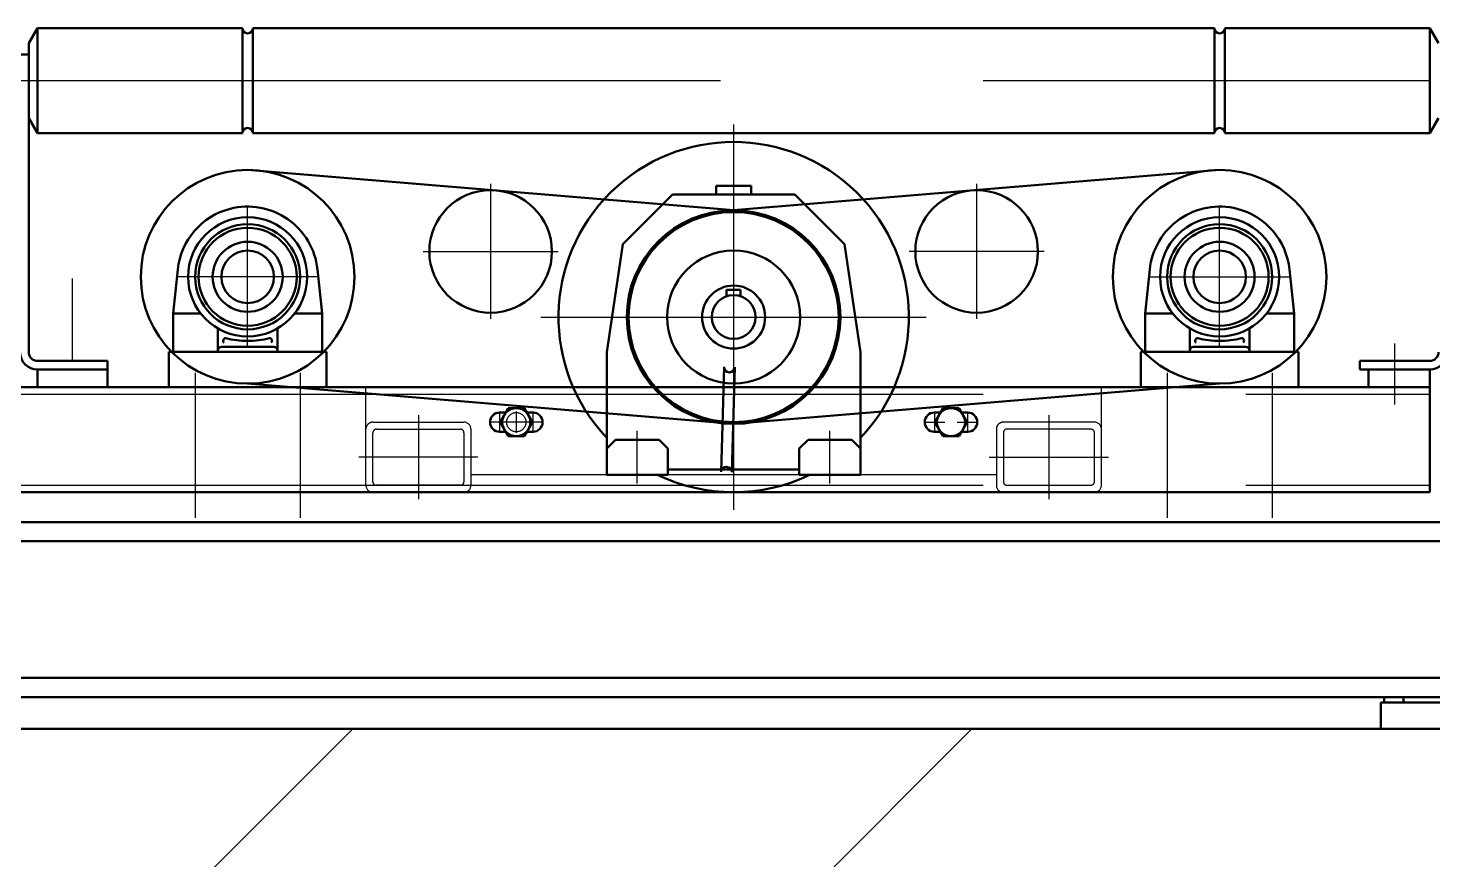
# Model space of a CAD drawing. Header units: millimetres. Extents: x 0 to 118800, y 79635 to 177025.
# Drawn here: x 31198 to 32000, y 107633 to 108108 of the extents above; entities that cross this region are included whole.
import ezdxf

# ---------------------------------------------------------------- set-up
doc = ezdxf.new("R2010")
doc.units = ezdxf.units.MM
doc.header["$LTSCALE"] = 200
for name, pattern in [('AM_DIN_F_W050', [6.25, 4.75, -1.5]), ('AM_DIN_G_W050', [13.75, 9.75, -1.5, 1, -1.5]), ('AM_ISO02W050x2', [3.75, 3, -0.75]), ('AM_ISO08W050x2', [9, 6, -0.75, 1.5, -0.75]), ('AUSGEZOGEN', [0])]:
    doc.linetypes.add(name, pattern=pattern)
doc.layers.add('1', color=7, linetype='Continuous')
for name, color, linetype, lineweight in [('AM_0', 7, 'Continuous', 50), ('AM_2', 5, 'Continuous', 50), ('AM_3', 6, 'AM_DIN_F_W050', 25), ('AM_7', 4, 'AM_DIN_G_W050', 25), ('AM_8', 1, 'Continuous', 25)]:
    doc.layers.add(name, color=color, linetype=linetype, lineweight=lineweight)

msp = doc.modelspace()

# ---------------------------------------------------------------- hatches: boundary and pattern name
at = {"layer": 'AM_8'}
h = msp.add_hatch(dxfattribs=at)
h.set_pattern_fill('_USER', color=256, scale=250, angle=45, style=0, pattern_type=0)
h.set_pattern_definition([(45, (0, 88345.38), (-176.7767, 176.7767), [])])
edge = h.paths.add_edge_path()
edge.add_spline(control_points=[(5280.51, 106216.19), (6681.37, 104916.48), (9074.86, 102695.82), (13410.27, 106100.55), (18237.59, 103030.3), (23861.09, 106550.12), (30042.8, 104943.71), (35957.27, 105741.09), (39203.78, 107097.39), (40665.83, 107708.19)], knot_values=[0, 0, 0, 0, 4926.854057, 8417.958194, 13827.166868, 19205.216319, 26312.624204, 32099.848974, 36841.472167, 36841.472167, 36841.472167, 36841.472167], degree=3, periodic=0)
edge.add_line((40665.83, 107708.19), (20849.83, 107708.19))
edge.add_line((20849.83, 107708.19), (20849.83, 106808.19))
edge.add_line((20849.83, 106808.19), (16049.83, 106808.19))
edge.add_line((16049.83, 106808.19), (16049.83, 106216.19))
edge.add_line((16049.83, 106216.19), (5280.51, 106216.19))

# ---------------------------------------------------------------- linework, layer by layer
at = {"layer": '1', "color": 7, "linetype": 'AUSGEZOGEN'}
for p, q in [((31303.58, 107903.19), (31898.58, 107903.19)), ((31303.58, 107903.19), (31898.58, 107903.19)), ((31303.58, 107903.19), (31898.58, 107903.19)), ((31303.58, 107903.19), (31898.58, 107903.19)), ((31447.08, 107843.19), (31395.08, 107843.19)), ((31447.08, 107843.19), (31395.08, 107843.19)), ((31447.08, 107843.19), (31395.08, 107843.19)), ((31447.08, 107843.19), (31395.08, 107843.19)), ((31751.08, 107843.19), (31451.08, 107843.19)), ((31751.08, 107843.19), (31451.08, 107843.19)), ((31751.08, 107843.19), (31451.08, 107843.19)), ((31751.08, 107843.19), (31451.08, 107843.19)), ((31755.08, 107843.19), (31807.08, 107843.19)), ((31755.08, 107843.19), (31807.08, 107843.19)), ((31755.08, 107843.19), (31807.08, 107843.19)), ((31755.08, 107843.19), (31807.08, 107843.19))]:
    msp.add_line(p, q, dxfattribs=at)
at = {"layer": 'AM_0'}
for p, q in [((31203.58, 108108.19), (31198.58, 108099.53)), ((31203.58, 108108.19), (31198.58, 108099.53)), ((31203.58, 108108.19), (31198.58, 108099.53)), ((31203.58, 108108.19), (31198.58, 108099.53)), ((31203.58, 108108.19), (31203.58, 108048.19)), ((31203.58, 108108.19), (31235.58, 108108.19)), ((31203.58, 108108.19), (31203.58, 108048.19)), ((31203.58, 108108.19), (31235.58, 108108.19)), ((31203.58, 108108.19), (31203.58, 108048.19)), ((31203.58, 108108.19), (31235.58, 108108.19)), ((31203.58, 108108.19), (31203.58, 108048.19)), ((31203.58, 108108.19), (31235.58, 108108.19)), ((31235.58, 108108.19), (31320.58, 108108.19)), ((31235.58, 108108.19), (31320.58, 108108.19)), ((31235.58, 108108.19), (31320.58, 108108.19)), ((31235.58, 108108.19), (31320.58, 108108.19)), ((31320.58, 108108.19), (31320.58, 108048.19)), ((31320.58, 108108.19), (31320.58, 108048.19)), ((31320.58, 108108.19), (31320.58, 108048.19)), ((31320.58, 108108.19), (31320.58, 108048.19)), ((31326.58, 108108.19), (31326.58, 108048.19)), ((31875.58, 108108.19), (31326.58, 108108.19)), ((31326.58, 108108.19), (31326.58, 108048.19)), ((31875.58, 108108.19), (31326.58, 108108.19)), ((31326.58, 108108.19), (31326.58, 108048.19)), ((31875.58, 108108.19), (31326.58, 108108.19)), ((31326.58, 108108.19), (31326.58, 108048.19)), ((31875.58, 108108.19), (31326.58, 108108.19)), ((31875.58, 108108.19), (31875.58, 108048.19)), ((31875.58, 108108.19), (31875.58, 108048.19)), ((31875.58, 108108.19), (31875.58, 108048.19)), ((31875.58, 108108.19), (31875.58, 108048.19)), ((31998.58, 108108.19), (31881.58, 108108.19)), ((31881.58, 108108.19), (31881.58, 108048.19)), ((31998.58, 108108.19), (31881.58, 108108.19)), ((31881.58, 108108.19), (31881.58, 108048.19)), ((31998.58, 108108.19), (31881.58, 108108.19)), ((31881.58, 108108.19), (31881.58, 108048.19)), ((31998.58, 108108.19), (31881.58, 108108.19)), ((31881.58, 108108.19), (31881.58, 108048.19)), ((31998.58, 108048.19), (31998.58, 108108.19)), ((31998.58, 108108.19), (32003.58, 108099.53)), ((31998.58, 108048.19), (31998.58, 108108.19)), ((31998.58, 108108.19), (32003.58, 108099.53)), ((31998.58, 108048.19), (31998.58, 108108.19)), ((31998.58, 108108.19), (32003.58, 108099.53)), ((31998.58, 108048.19), (31998.58, 108108.19)), ((31998.58, 108108.19), (32003.58, 108099.53)), ((31198.58, 108056.85), (31198.58, 108099.53)), ((31198.58, 108056.85), (31198.58, 108099.53)), ((31198.58, 108056.85), (31198.58, 108099.53)), ((31198.58, 108056.85), (31198.58, 108099.53)), ((31198.58, 108093.19), (31193.58, 108093.19)), ((31198.58, 108093.19), (31193.58, 108093.19)), ((31198.58, 108093.19), (31193.58, 108093.19)), ((31198.58, 108093.19), (31193.58, 108093.19)), ((31198.58, 107923.19), (31198.58, 108093.19)), ((31198.58, 107923.19), (31198.58, 108093.19)), ((31198.58, 107923.19), (31198.58, 108093.19)), ((31198.58, 107923.19), (31198.58, 108093.19)), ((31203.58, 108048.19), (31198.58, 108056.86)), ((31203.58, 108048.19), (31198.58, 108056.86)), ((31203.58, 108048.19), (31198.58, 108056.86)), ((31203.58, 108048.19), (31198.58, 108056.86)), ((31998.58, 108048.19), (32003.58, 108056.86)), ((31998.58, 108048.19), (32003.58, 108056.86)), ((31998.58, 108048.19), (32003.58, 108056.86)), ((31998.58, 108048.19), (32003.58, 108056.86)), ((31203.58, 108048.19), (31235.58, 108048.19)), ((31203.58, 108048.19), (31235.58, 108048.19)), ((31203.58, 108048.19), (31235.58, 108048.19)), ((31203.58, 108048.19), (31235.58, 108048.19)), ((31235.58, 108048.19), (31320.58, 108048.19)), ((31235.58, 108048.19), (31320.58, 108048.19)), ((31235.58, 108048.19), (31320.58, 108048.19)), ((31235.58, 108048.19), (31320.58, 108048.19)), ((31875.58, 108048.19), (31326.58, 108048.19)), ((31875.58, 108048.19), (31326.58, 108048.19)), ((31875.58, 108048.19), (31326.58, 108048.19)), ((31875.58, 108048.19), (31326.58, 108048.19)), ((31998.58, 108048.19), (31881.58, 108048.19)), ((31998.58, 108048.19), (31881.58, 108048.19)), ((31998.58, 108048.19), (31881.58, 108048.19)), ((31998.58, 108048.19), (31881.58, 108048.19)), ((31591.08, 108018.19), (31611.08, 108018.19)), ((31591.08, 108018.19), (31591.08, 108013.19)), ((31591.08, 108018.19), (31611.08, 108018.19)), ((31591.08, 108018.19), (31591.08, 108013.19)), ((31591.08, 108018.19), (31611.08, 108018.19)), ((31591.08, 108018.19), (31591.08, 108013.19)), ((31591.08, 108018.19), (31611.08, 108018.19)), ((31591.08, 108018.19), (31591.08, 108013.19)), ((31611.08, 108018.19), (31611.08, 108013.19)), ((31611.08, 108018.19), (31611.08, 108013.19)), ((31611.08, 108018.19), (31611.08, 108013.19)), ((31611.08, 108018.19), (31611.08, 108013.19)), ((31566.08, 108013.19), (31537.79, 107984.91)), ((31566.08, 108013.19), (31537.79, 107984.91)), ((31566.08, 108013.19), (31537.79, 107984.91)), ((31566.08, 108013.19), (31537.79, 107984.91)), ((31636.08, 108013.19), (31566.08, 108013.19)), ((31636.08, 108013.19), (31566.08, 108013.19)), ((31636.08, 108013.19), (31566.08, 108013.19)), ((31636.08, 108013.19), (31566.08, 108013.19)), ((31636.08, 108013.19), (31664.36, 107984.91)), ((31636.08, 108013.19), (31664.36, 107984.91)), ((31636.08, 108013.19), (31664.36, 107984.91)), ((31636.08, 108013.19), (31664.36, 107984.91)), ((31537.79, 107984.91), (31528.58, 107923.19)), ((31537.79, 107984.91), (31528.58, 107923.19)), ((31537.79, 107984.91), (31528.58, 107923.19)), ((31537.79, 107984.91), (31528.58, 107923.19)), ((31664.36, 107984.91), (31673.58, 107923.19)), ((31664.36, 107984.91), (31673.58, 107923.19)), ((31664.36, 107984.91), (31673.58, 107923.19)), ((31664.36, 107984.91), (31673.58, 107923.19)), ((31281.08, 107945.29), (31283.69, 107970.36)), ((31281.08, 107945.29), (31283.69, 107970.36)), ((31281.08, 107945.29), (31283.69, 107970.36)), ((31281.08, 107945.29), (31283.69, 107970.36)), ((31366.08, 107945.29), (31363.46, 107970.35)), ((31366.08, 107945.29), (31363.46, 107970.35)), ((31366.08, 107945.29), (31363.46, 107970.35)), ((31366.08, 107945.29), (31363.46, 107970.35)), ((31836.08, 107945.29), (31838.7, 107970.35)), ((31836.08, 107945.29), (31838.7, 107970.35)), ((31836.08, 107945.29), (31838.7, 107970.35)), ((31836.08, 107945.29), (31838.7, 107970.35)), ((31921.08, 107945.29), (31918.46, 107970.36)), ((31921.08, 107945.29), (31918.46, 107970.36)), ((31921.08, 107945.29), (31918.46, 107970.36)), ((31921.08, 107945.29), (31918.46, 107970.36)), ((31597.08, 107955.03), (31597.08, 107958.69)), ((31597.08, 107958.69), (31605.08, 107958.69)), ((31597.08, 107955.03), (31597.08, 107958.69)), ((31597.08, 107958.69), (31605.08, 107958.69)), ((31597.08, 107955.03), (31597.08, 107958.69)), ((31597.08, 107958.69), (31605.08, 107958.69)), ((31597.08, 107955.03), (31597.08, 107958.69)), ((31597.08, 107958.69), (31605.08, 107958.69)), ((31605.08, 107958.69), (31605.08, 107955.03)), ((31605.08, 107958.69), (31605.08, 107955.03)), ((31605.08, 107958.69), (31605.08, 107955.03)), ((31605.08, 107958.69), (31605.08, 107955.03)), ((31281.08, 107923.29), (31281.08, 107945.29)), ((31296.76, 107945.29), (31281.08, 107945.29)), ((31281.08, 107923.29), (31281.08, 107945.29)), ((31296.76, 107945.29), (31281.08, 107945.29)), ((31281.08, 107923.29), (31281.08, 107945.29)), ((31296.76, 107945.29), (31281.08, 107945.29)), ((31296.76, 107945.29), (31281.08, 107945.29)), ((31281.08, 107923.29), (31281.08, 107945.29)), ((31366.08, 107945.29), (31350.4, 107945.29)), ((31366.08, 107945.29), (31350.4, 107945.29)), ((31366.08, 107945.29), (31350.4, 107945.29)), ((31366.08, 107945.29), (31350.4, 107945.29)), ((31366.08, 107923.29), (31366.08, 107945.29)), ((31366.08, 107923.29), (31366.08, 107945.29)), ((31366.08, 107923.29), (31366.08, 107945.29)), ((31366.08, 107923.29), (31366.08, 107945.29)), ((31836.08, 107945.29), (31851.76, 107945.29)), ((31836.08, 107923.29), (31836.08, 107945.29)), ((31836.08, 107945.29), (31851.76, 107945.29)), ((31836.08, 107923.29), (31836.08, 107945.29)), ((31836.08, 107945.29), (31851.76, 107945.29)), ((31836.08, 107923.29), (31836.08, 107945.29)), ((31836.08, 107945.29), (31851.76, 107945.29)), ((31836.08, 107923.29), (31836.08, 107945.29)), ((31905.4, 107945.29), (31921.08, 107945.29)), ((31905.4, 107945.29), (31921.08, 107945.29)), ((31905.4, 107945.29), (31921.08, 107945.29)), ((31905.4, 107945.29), (31921.08, 107945.29)), ((31921.08, 107923.29), (31921.08, 107945.29)), ((31921.08, 107923.29), (31921.08, 107945.29)), ((31921.08, 107923.29), (31921.08, 107945.29)), ((31921.08, 107923.29), (31921.08, 107945.29)), ((31306.58, 107923.29), (31306.58, 107936.75)), ((31306.58, 107923.29), (31306.58, 107936.75)), ((31306.58, 107923.29), (31306.58, 107936.75)), ((31306.58, 107923.29), (31306.58, 107936.75)), ((31340.58, 107923.29), (31340.58, 107936.75)), ((31340.58, 107923.29), (31340.58, 107936.75)), ((31340.58, 107923.29), (31340.58, 107936.75)), ((31340.58, 107923.29), (31340.58, 107936.75)), ((31861.58, 107923.29), (31861.58, 107936.75)), ((31861.58, 107923.29), (31861.58, 107936.75)), ((31861.58, 107923.29), (31861.58, 107936.75)), ((31861.58, 107923.29), (31861.58, 107936.75)), ((31895.58, 107923.29), (31895.58, 107936.75)), ((31895.58, 107923.29), (31895.58, 107936.75)), ((31895.58, 107923.29), (31895.58, 107936.75)), ((31895.58, 107923.29), (31895.58, 107936.75)), ((31368.58, 107923.29), (31278.58, 107923.29)), ((31278.58, 107923.29), (31278.58, 107903.19)), ((31368.58, 107923.29), (31278.58, 107923.29)), ((31278.58, 107923.29), (31278.58, 107903.19)), ((31368.58, 107923.29), (31278.58, 107923.29)), ((31278.58, 107923.29), (31278.58, 107903.19)), ((31278.58, 107923.29), (31278.58, 107903.19)), ((31368.58, 107923.29), (31278.58, 107923.29)), ((31306.58, 107923.29), (31281.08, 107923.29)), ((31306.58, 107923.29), (31281.08, 107923.29)), ((31306.58, 107923.29), (31281.08, 107923.29)), ((31306.58, 107923.29), (31281.08, 107923.29)), ((31338.58, 107926.19), (31308.58, 107926.19)), ((31338.58, 107926.19), (31308.58, 107926.19)), ((31338.58, 107926.19), (31308.58, 107926.19)), ((31338.58, 107926.19), (31308.58, 107926.19)), ((31366.08, 107923.29), (31340.58, 107923.29)), ((31366.08, 107923.29), (31340.58, 107923.29)), ((31366.08, 107923.29), (31340.58, 107923.29)), ((31366.08, 107923.29), (31340.58, 107923.29)), ((31368.58, 107903.19), (31368.58, 107923.29)), ((31368.58, 107903.19), (31368.58, 107923.29)), ((31368.58, 107903.19), (31368.58, 107923.29)), ((31368.58, 107903.19), (31368.58, 107923.29)), ((31528.58, 107853.19), (31528.58, 107923.19)), ((31528.58, 107853.19), (31528.58, 107923.19)), ((31528.58, 107853.19), (31528.58, 107923.19)), ((31528.58, 107853.19), (31528.58, 107923.19)), ((31673.58, 107874.32), (31673.58, 107923.19)), ((31673.58, 107874.32), (31673.58, 107923.19)), ((31673.58, 107874.32), (31673.58, 107923.19)), ((31673.58, 107874.32), (31673.58, 107923.19)), ((31833.58, 107923.29), (31923.58, 107923.29)), ((31833.58, 107903.19), (31833.58, 107923.29)), ((31833.58, 107923.29), (31923.58, 107923.29)), ((31833.58, 107903.19), (31833.58, 107923.29)), ((31833.58, 107923.29), (31923.58, 107923.29)), ((31833.58, 107903.19), (31833.58, 107923.29)), ((31833.58, 107923.29), (31923.58, 107923.29)), ((31833.58, 107903.19), (31833.58, 107923.29)), ((31836.08, 107923.29), (31861.58, 107923.29)), ((31836.08, 107923.29), (31861.58, 107923.29)), ((31836.08, 107923.29), (31861.58, 107923.29)), ((31836.08, 107923.29), (31861.58, 107923.29)), ((31863.58, 107926.19), (31893.58, 107926.19)), ((31863.58, 107926.19), (31893.58, 107926.19)), ((31863.58, 107926.19), (31893.58, 107926.19)), ((31863.58, 107926.19), (31893.58, 107926.19)), ((31895.58, 107923.29), (31921.08, 107923.29)), ((31895.58, 107923.29), (31921.08, 107923.29)), ((31895.58, 107923.29), (31921.08, 107923.29)), ((31895.58, 107923.29), (31921.08, 107923.29)), ((31923.58, 107923.29), (31923.58, 107903.19)), ((31923.58, 107923.29), (31923.58, 107903.19)), ((31923.58, 107923.29), (31923.58, 107903.19)), ((31923.58, 107923.29), (31923.58, 107903.19)), ((31243.58, 107918.19), (31203.58, 107918.19)), ((31243.58, 107918.19), (31203.58, 107918.19)), ((31243.58, 107918.19), (31203.58, 107918.19)), ((31243.58, 107918.19), (31203.58, 107918.19)), ((31243.58, 107913.19), (31203.58, 107913.19)), ((31203.58, 107913.19), (31203.58, 107903.19)), ((31243.58, 107913.19), (31203.58, 107913.19)), ((31243.58, 107913.19), (31203.58, 107913.19)), ((31203.58, 107913.19), (31203.58, 107903.19)), ((31243.58, 107913.19), (31203.58, 107913.19)), ((31243.58, 107913.19), (31203.58, 107913.19)), ((31203.58, 107913.19), (31203.58, 107903.19)), ((31243.58, 107913.19), (31203.58, 107913.19)), ((31243.58, 107913.19), (31203.58, 107913.19)), ((31203.58, 107913.19), (31203.58, 107903.19)), ((31243.58, 107913.19), (31203.58, 107913.19)), ((31243.58, 107913.19), (31243.58, 107918.19)), ((31243.58, 107913.19), (31243.58, 107918.19)), ((31243.58, 107913.19), (31243.58, 107918.19)), ((31243.58, 107913.19), (31243.58, 107918.19)), ((31243.58, 107903.19), (31243.58, 107913.19)), ((31243.58, 107903.19), (31243.58, 107913.19)), ((31243.58, 107903.19), (31243.58, 107913.19)), ((31243.58, 107903.19), (31243.58, 107913.19)), ((31595.72, 107914.73), (31593.97, 107854.75)), ((31601.71, 107914.55), (31599.97, 107854.58)), ((31958.58, 107913.19), (31958.58, 107918.19)), ((31958.58, 107918.19), (31998.58, 107918.19)), ((31958.58, 107913.19), (31958.58, 107918.19)), ((31958.58, 107918.19), (31998.58, 107918.19)), ((31958.58, 107913.19), (31958.58, 107918.19)), ((31958.58, 107918.19), (31998.58, 107918.19)), ((31958.58, 107913.19), (31958.58, 107918.19)), ((31958.58, 107918.19), (31998.58, 107918.19)), ((31958.58, 107913.19), (31998.58, 107913.19)), ((31958.58, 107913.19), (31998.58, 107913.19)), ((31958.58, 107913.19), (31998.58, 107913.19)), ((31958.58, 107913.19), (31998.58, 107913.19)), ((31958.58, 107913.19), (31998.58, 107913.19)), ((31958.58, 107913.19), (31998.58, 107913.19)), ((31958.58, 107913.19), (31998.58, 107913.19)), ((31958.58, 107913.19), (31998.58, 107913.19)), ((31963.58, 107913.19), (31998.58, 107913.19)), ((31963.58, 107913.19), (31963.58, 107903.19)), ((31963.58, 107913.19), (31998.58, 107913.19)), ((31963.58, 107913.19), (31963.58, 107903.19)), ((31963.58, 107913.19), (31998.58, 107913.19)), ((31963.58, 107913.19), (31963.58, 107903.19)), ((31963.58, 107913.19), (31998.58, 107913.19)), ((31963.58, 107913.19), (31963.58, 107903.19)), ((31998.58, 107913.19), (31998.58, 107843.19)), ((31998.58, 107913.19), (31998.58, 107843.19)), ((31998.58, 107913.19), (31998.58, 107843.19)), ((31998.58, 107913.19), (31998.58, 107843.19)), ((31189.58, 107903.19), (31998.58, 107903.19)), ((31189.58, 107903.19), (31998.58, 107903.19)), ((31189.58, 107903.19), (31998.58, 107903.19)), ((31189.58, 107903.19), (31998.58, 107903.19)), ((31203.58, 107903.19), (31243.58, 107903.19)), ((31203.58, 107903.19), (31243.58, 107903.19)), ((31203.58, 107903.19), (31243.58, 107903.19)), ((31203.58, 107903.19), (31243.58, 107903.19)), ((31470.91, 107888.69), (31467.47, 107888.69)), ((31470.91, 107888.69), (31467.47, 107888.69)), ((31470.91, 107888.69), (31467.47, 107888.69)), ((31470.91, 107888.69), (31467.47, 107888.69)), ((31467.73, 107883.19), (31472.35, 107891.19)), ((31467.73, 107883.19), (31472.35, 107891.19)), ((31467.73, 107883.19), (31472.35, 107891.19)), ((31467.73, 107883.19), (31472.35, 107891.19)), ((31472.35, 107891.19), (31481.59, 107891.19)), ((31472.35, 107891.19), (31481.59, 107891.19)), ((31472.35, 107891.19), (31481.59, 107891.19)), ((31472.35, 107891.19), (31481.59, 107891.19)), ((31481.59, 107891.19), (31486.21, 107883.19)), ((31481.59, 107891.19), (31486.21, 107883.19)), ((31481.59, 107891.19), (31486.21, 107883.19)), ((31481.59, 107891.19), (31486.21, 107883.19)), ((31486.47, 107888.69), (31483.03, 107888.69)), ((31486.47, 107888.69), (31483.03, 107888.69)), ((31486.47, 107888.69), (31483.03, 107888.69)), ((31486.47, 107888.69), (31483.03, 107888.69)), ((31715.69, 107888.69), (31719.12, 107888.69)), ((31715.69, 107888.69), (31719.12, 107888.69)), ((31715.69, 107888.69), (31719.12, 107888.69)), ((31715.69, 107888.69), (31719.12, 107888.69)), ((31715.95, 107883.19), (31720.57, 107891.19)), ((31715.95, 107883.19), (31720.57, 107891.19)), ((31715.95, 107883.19), (31720.57, 107891.19)), ((31715.95, 107883.19), (31720.57, 107891.19)), ((31720.57, 107891.19), (31729.81, 107891.19)), ((31720.57, 107891.19), (31729.81, 107891.19)), ((31720.57, 107891.19), (31729.81, 107891.19)), ((31720.57, 107891.19), (31729.81, 107891.19)), ((31729.81, 107891.19), (31734.42, 107883.19)), ((31729.81, 107891.19), (31734.42, 107883.19)), ((31729.81, 107891.19), (31734.42, 107883.19)), ((31729.81, 107891.19), (31734.42, 107883.19)), ((31731.25, 107888.69), (31734.69, 107888.69)), ((31731.25, 107888.69), (31734.69, 107888.69)), ((31731.25, 107888.69), (31734.69, 107888.69)), ((31731.25, 107888.69), (31734.69, 107888.69)), ((31472.35, 107875.19), (31467.73, 107883.19)), ((31472.35, 107875.19), (31467.73, 107883.19)), ((31472.35, 107875.19), (31467.73, 107883.19)), ((31472.35, 107875.19), (31467.73, 107883.19)), ((31486.21, 107883.19), (31481.59, 107875.19)), ((31486.21, 107883.19), (31481.59, 107875.19)), ((31486.21, 107883.19), (31481.59, 107875.19)), ((31486.21, 107883.19), (31481.59, 107875.19)), ((31720.57, 107875.19), (31715.95, 107883.19)), ((31720.57, 107875.19), (31715.95, 107883.19)), ((31720.57, 107875.19), (31715.95, 107883.19)), ((31720.57, 107875.19), (31715.95, 107883.19)), ((31734.42, 107883.19), (31729.81, 107875.19)), ((31734.42, 107883.19), (31729.81, 107875.19)), ((31734.42, 107883.19), (31729.81, 107875.19)), ((31734.42, 107883.19), (31729.81, 107875.19)), ((31467.47, 107877.69), (31470.91, 107877.69)), ((31467.47, 107877.69), (31470.91, 107877.69)), ((31467.47, 107877.69), (31470.91, 107877.69)), ((31467.47, 107877.69), (31470.91, 107877.69)), ((31481.59, 107875.19), (31472.35, 107875.19)), ((31481.59, 107875.19), (31472.35, 107875.19)), ((31481.59, 107875.19), (31472.35, 107875.19)), ((31481.59, 107875.19), (31472.35, 107875.19)), ((31483.03, 107877.69), (31486.47, 107877.69)), ((31483.03, 107877.69), (31486.47, 107877.69)), ((31483.03, 107877.69), (31486.47, 107877.69)), ((31483.03, 107877.69), (31486.47, 107877.69)), ((31533.58, 107873.19), (31528.58, 107868.19)), ((31533.58, 107873.19), (31528.58, 107868.19)), ((31533.58, 107873.19), (31528.58, 107868.19)), ((31533.58, 107873.19), (31528.58, 107868.19)), ((31558.58, 107873.19), (31533.58, 107873.19)), ((31558.58, 107873.19), (31533.58, 107873.19)), ((31558.58, 107873.19), (31533.58, 107873.19)), ((31558.58, 107873.19), (31533.58, 107873.19)), ((31558.58, 107873.19), (31563.58, 107868.19)), ((31558.58, 107873.19), (31563.58, 107868.19)), ((31558.58, 107873.19), (31563.58, 107868.19)), ((31558.58, 107873.19), (31563.58, 107868.19)), ((31638.58, 107868.19), (31643.58, 107873.19)), ((31638.58, 107868.19), (31643.58, 107873.19)), ((31638.58, 107868.19), (31643.58, 107873.19)), ((31638.58, 107868.19), (31643.58, 107873.19)), ((31668.58, 107873.19), (31643.58, 107873.19)), ((31668.58, 107873.19), (31643.58, 107873.19)), ((31668.58, 107873.19), (31643.58, 107873.19)), ((31668.58, 107873.19), (31643.58, 107873.19)), ((31668.58, 107873.19), (31673.58, 107868.19)), ((31668.58, 107873.19), (31673.58, 107868.19)), ((31668.58, 107873.19), (31673.58, 107868.19)), ((31668.58, 107873.19), (31673.58, 107868.19)), ((31673.58, 107853.19), (31673.58, 107874.32)), ((31673.58, 107853.19), (31673.58, 107874.32)), ((31673.58, 107853.19), (31673.58, 107874.32)), ((31673.58, 107853.19), (31673.58, 107874.32)), ((31719.12, 107877.69), (31715.69, 107877.69)), ((31719.12, 107877.69), (31715.69, 107877.69)), ((31719.12, 107877.69), (31715.69, 107877.69)), ((31719.12, 107877.69), (31715.69, 107877.69)), ((31729.81, 107875.19), (31720.57, 107875.19)), ((31729.81, 107875.19), (31720.57, 107875.19)), ((31729.81, 107875.19), (31720.57, 107875.19)), ((31729.81, 107875.19), (31720.57, 107875.19)), ((31734.69, 107877.69), (31731.25, 107877.69)), ((31734.69, 107877.69), (31731.25, 107877.69)), ((31734.69, 107877.69), (31731.25, 107877.69)), ((31734.69, 107877.69), (31731.25, 107877.69)), ((31563.58, 107853.19), (31563.58, 107868.19)), ((31563.58, 107853.19), (31563.58, 107868.19)), ((31563.58, 107853.19), (31563.58, 107868.19)), ((31563.58, 107853.19), (31563.58, 107868.19)), ((31638.58, 107853.19), (31638.58, 107868.19)), ((31638.58, 107853.19), (31638.58, 107868.19)), ((31638.58, 107853.19), (31638.58, 107868.19)), ((31638.58, 107853.19), (31638.58, 107868.19)), ((31528.58, 107853.19), (31563.58, 107853.19)), ((31528.58, 107853.19), (31563.58, 107853.19)), ((31528.58, 107853.19), (31563.58, 107853.19)), ((31528.58, 107853.19), (31563.58, 107853.19)), ((31563.58, 107856.19), (31638.58, 107856.19)), ((31563.58, 107856.19), (31638.58, 107856.19)), ((31563.58, 107856.19), (31638.58, 107856.19)), ((31563.58, 107856.19), (31638.58, 107856.19)), ((31644.67, 107853.19), (31638.58, 107853.19)), ((31644.67, 107853.19), (31638.58, 107853.19)), ((31644.67, 107853.19), (31638.58, 107853.19)), ((31644.67, 107853.19), (31638.58, 107853.19)), ((31673.58, 107853.19), (31644.67, 107853.19)), ((31673.58, 107853.19), (31644.67, 107853.19)), ((31673.58, 107853.19), (31644.67, 107853.19)), ((31673.58, 107853.19), (31644.67, 107853.19)), ((30393.58, 107843.19), (31998.58, 107843.19)), ((30393.58, 107843.19), (31998.58, 107843.19)), ((30393.58, 107843.19), (31998.58, 107843.19)), ((30393.58, 107843.19), (31998.58, 107843.19)), ((30323.58, 107826.19), (31972.58, 107826.19)), ((30323.58, 107826.19), (31972.58, 107826.19)), ((30323.58, 107826.19), (31972.58, 107826.19)), ((30323.58, 107826.19), (31972.58, 107826.19)), ((31972.58, 107826.19), (32068.58, 107826.19)), ((31972.58, 107826.19), (32068.58, 107826.19)), ((31972.58, 107826.19), (32068.58, 107826.19)), ((31972.58, 107826.19), (32068.58, 107826.19)), ((30323.58, 107815.19), (32068.58, 107815.19)), ((30323.58, 107815.19), (32068.58, 107815.19)), ((30323.58, 107815.19), (32068.58, 107815.19)), ((30323.58, 107815.19), (32068.58, 107815.19)), ((30323.58, 107737.19), (32068.58, 107737.19)), ((30323.58, 107737.19), (32068.58, 107737.19)), ((30323.58, 107737.19), (32068.58, 107737.19)), ((30323.58, 107737.19), (32068.58, 107737.19)), ((30323.58, 107726.19), (32068.58, 107726.19)), ((30323.58, 107726.19), (32068.58, 107726.19)), ((30323.58, 107726.19), (32068.58, 107726.19)), ((30323.58, 107726.19), (32068.58, 107726.19)), ((31970.58, 107723.19), (32070.58, 107723.19)), ((31970.58, 107708.19), (31970.58, 107723.19)), ((31970.58, 107723.19), (32070.58, 107723.19)), ((31970.58, 107708.19), (31970.58, 107723.19)), ((31970.58, 107723.19), (32070.58, 107723.19)), ((31970.58, 107708.19), (31970.58, 107723.19)), ((31970.58, 107723.19), (32070.58, 107723.19)), ((31970.58, 107708.19), (31970.58, 107723.19)), ((31972.58, 107723.19), (31972.58, 107726.19)), ((31972.58, 107723.19), (31972.58, 107726.19)), ((31972.58, 107723.19), (31972.58, 107726.19)), ((31972.58, 107723.19), (31972.58, 107726.19)), ((31983.58, 107723.19), (31983.58, 107726.19)), ((31983.58, 107723.19), (31983.58, 107726.19)), ((31983.58, 107723.19), (31983.58, 107726.19)), ((31983.58, 107723.19), (31983.58, 107726.19)), ((16549.83, 107708.19), (40665.83, 107708.19)), ((16549.83, 107708.19), (40665.83, 107708.19)), ((16549.83, 107708.19), (40665.83, 107708.19)), ((30323.58, 107708.19), (40665.83, 107708.19)), ((30323.58, 107708.19), (40665.83, 107708.19)), ((30323.58, 107708.19), (40665.83, 107708.19)), ((32070.58, 107708.19), (31970.58, 107708.19)), ((32070.58, 107708.19), (31970.58, 107708.19)), ((32070.58, 107708.19), (31970.58, 107708.19)), ((32070.58, 107708.19), (31970.58, 107708.19))]:
    msp.add_line(p, q, dxfattribs=at)
for centre, radius in [((31601.08, 107943.19), 61), ((31601.08, 107943.19), 61), ((31601.08, 107943.19), 61), ((31601.08, 107943.19), 61), ((31601.08, 107943.19), 60), ((31601.08, 107943.19), 60), ((31601.08, 107943.19), 60), ((31601.08, 107943.19), 60), ((31323.58, 107966.19), 34), ((31323.58, 107966.19), 34), ((31323.58, 107966.19), 34), ((31323.58, 107966.19), 34), ((31323.58, 107966.19), 30), ((31323.58, 107966.19), 30), ((31323.58, 107966.19), 30), ((31323.58, 107966.19), 30), ((31323.58, 107966.19), 28), ((31323.58, 107966.19), 28), ((31323.58, 107966.19), 28), ((31323.58, 107966.19), 28), ((31878.58, 107966.19), 34), ((31878.58, 107966.19), 34), ((31878.58, 107966.19), 34), ((31878.58, 107966.19), 34), ((31878.58, 107966.19), 30), ((31878.58, 107966.19), 30), ((31878.58, 107966.19), 30), ((31878.58, 107966.19), 30), ((31878.58, 107966.19), 28), ((31878.58, 107966.19), 28), ((31878.58, 107966.19), 28), ((31878.58, 107966.19), 28), ((31323.58, 107966.19), 20), ((31323.58, 107966.19), 20), ((31323.58, 107966.19), 20), ((31323.58, 107966.19), 20), ((31878.58, 107966.19), 20), ((31878.58, 107966.19), 20), ((31878.58, 107966.19), 20), ((31878.58, 107966.19), 20), ((31323.58, 107966.19), 15), ((31323.58, 107966.19), 15), ((31323.58, 107966.19), 15), ((31323.58, 107966.19), 15), ((31878.58, 107966.19), 15), ((31878.58, 107966.19), 15), ((31878.58, 107966.19), 15), ((31878.58, 107966.19), 15), ((31601.08, 107943.19), 18), ((31601.08, 107943.19), 18), ((31601.08, 107943.19), 18), ((31601.08, 107943.19), 18), ((31601.08, 107943.19), 12.5), ((31601.08, 107943.19), 12.5), ((31601.08, 107943.19), 12.5), ((31601.08, 107943.19), 12.5), ((31476.97, 107883.19), 8), ((31476.97, 107883.19), 8), ((31476.97, 107883.19), 8), ((31476.97, 107883.19), 8), ((31725.19, 107883.19), 8), ((31725.19, 107883.19), 8), ((31725.19, 107883.19), 8), ((31725.19, 107883.19), 8)]:
    msp.add_circle(centre, radius, dxfattribs=at)
for centre, radius, start, end in [((31323.58, 108108.19), 3, 180, 0), ((31323.58, 108108.19), 3, 180, 0), ((31323.58, 108108.19), 3, 180, 0), ((31323.58, 108108.19), 3, 180, 0), ((31878.58, 108108.19), 3, 180, 0), ((31878.58, 108108.19), 3, 180, 0), ((31878.58, 108108.19), 3, 180, 0), ((31878.58, 108108.19), 3, 180, 0), ((31323.58, 108048.19), 3, 0, 180), ((31323.58, 108048.19), 3, 0, 180), ((31323.58, 108048.19), 3, 0, 180), ((31323.58, 108048.19), 3, 0, 180), ((31878.58, 108048.19), 3, 0, 180), ((31878.58, 108048.19), 3, 0, 180), ((31878.58, 108048.19), 3, 0, 180), ((31878.58, 108048.19), 3, 0, 180), ((31601.08, 107943.19), 100, 316.46884, 223.53113), ((31601.08, 107943.19), 100, 316.46884, 223.53113), ((31601.08, 107943.19), 100, 316.46884, 223.53113), ((31601.08, 107943.19), 100, 316.46884, 223.53113), ((31323.58, 107966.19), 40.1, 104.46856, 174.03957), ((31323.58, 107966.19), 40.1, 104.46856, 174.03957), ((31323.58, 107966.19), 40.1, 104.46856, 174.03957), ((31323.58, 107966.19), 40.1, 104.46856, 174.03957), ((31323.58, 107966.19), 40.1, 5.96028, 104.46856), ((31323.58, 107966.19), 40.1, 5.96028, 104.46856), ((31323.58, 107966.19), 40.1, 5.96028, 104.46856), ((31323.58, 107966.19), 40.1, 5.96028, 104.46856), ((31878.58, 107966.19), 40.1, 75.53146, 174.03973), ((31878.58, 107966.19), 40.1, 75.53146, 174.03973), ((31878.58, 107966.19), 40.1, 75.53146, 174.03973), ((31878.58, 107966.19), 40.1, 75.53146, 174.03973), ((31878.58, 107966.19), 40.1, 5.96045, 75.53146), ((31878.58, 107966.19), 40.1, 5.96045, 75.53146), ((31878.58, 107966.19), 40.1, 5.96045, 75.53146), ((31878.58, 107966.19), 40.1, 5.96045, 75.53146), ((31310.98, 107929.76), 1.36, 83.0233, 235.1304), ((31310.98, 107929.76), 1.36, 83.0233, 235.1304), ((31310.98, 107929.76), 1.36, 83.0233, 235.1304), ((31310.98, 107929.76), 1.36, 83.0233, 235.1304), ((31323.88, 107983.84), 54.25, 256.42221, 269.68594), ((31323.88, 107983.84), 54.25, 256.42221, 269.68594), ((31323.88, 107983.84), 54.25, 256.42221, 269.68594), ((31323.88, 107983.84), 54.25, 256.42221, 269.68594), ((31323.28, 107983.84), 54.25, 270.31406, 283.57779), ((31323.28, 107983.84), 54.25, 270.31406, 283.57779), ((31323.28, 107983.84), 54.25, 270.31406, 283.57779), ((31323.28, 107983.84), 54.25, 270.31406, 283.57779), ((31336.18, 107929.76), 1.36, 304.8696, 96.97668), ((31336.18, 107929.76), 1.36, 304.8696, 96.97668), ((31336.18, 107929.76), 1.36, 304.8696, 96.97668), ((31336.18, 107929.76), 1.36, 304.8696, 96.97668), ((31865.98, 107929.76), 1.36, 83.02332, 235.13043), ((31865.98, 107929.76), 1.36, 83.02332, 235.13043), ((31865.98, 107929.76), 1.36, 83.02332, 235.13043), ((31865.98, 107929.76), 1.36, 83.02332, 235.13043), ((31878.88, 107983.84), 54.25, 256.42221, 269.68594), ((31878.88, 107983.84), 54.25, 256.42221, 269.68594), ((31878.88, 107983.84), 54.25, 256.42221, 269.68594), ((31878.88, 107983.84), 54.25, 256.42221, 269.68594), ((31878.28, 107983.84), 54.25, 270.31406, 283.57779), ((31878.28, 107983.84), 54.25, 270.31406, 283.57779), ((31878.28, 107983.84), 54.25, 270.31406, 283.57779), ((31878.28, 107983.84), 54.25, 270.31406, 283.57779), ((31891.18, 107929.76), 1.36, 304.8696, 96.97672), ((31891.18, 107929.76), 1.36, 304.8696, 96.97672), ((31891.18, 107929.76), 1.36, 304.8696, 96.97672), ((31891.18, 107929.76), 1.36, 304.8696, 96.97672), ((31203.58, 107923.19), 10, 180, 270), ((31203.58, 107923.19), 10, 180, 270), ((31203.58, 107923.19), 10, 180, 270), ((31203.58, 107923.19), 10, 180, 270), ((31203.58, 107923.19), 5, 180, 270), ((31203.58, 107923.19), 5, 180, 270), ((31203.58, 107923.19), 5, 180, 270), ((31203.58, 107923.19), 5, 180, 270), ((31308.58, 107924.19), 2, 90.00001, 180), ((31308.58, 107924.19), 2, 90.00001, 180), ((31308.58, 107924.19), 2, 90.00001, 180), ((31308.58, 107924.19), 2, 90.00001, 180), ((31338.58, 107924.19), 2, 0, 90.00001), ((31338.58, 107924.19), 2, 0, 90.00001), ((31338.58, 107924.19), 2, 0, 90.00001), ((31338.58, 107924.19), 2, 0, 90.00001), ((31863.58, 107924.19), 2, 90.00001, 180), ((31863.58, 107924.19), 2, 90.00001, 180), ((31863.58, 107924.19), 2, 90.00001, 180), ((31863.58, 107924.19), 2, 90.00001, 180), ((31893.58, 107924.19), 2, 0, 90.00001), ((31893.58, 107924.19), 2, 0, 90.00001), ((31893.58, 107924.19), 2, 0, 90.00001), ((31893.58, 107924.19), 2, 0, 90.00001), ((31998.58, 107923.19), 5, 270, 0), ((31998.58, 107923.19), 10, 270, 0), ((31998.58, 107923.19), 5, 270, 0), ((31998.58, 107923.19), 10, 270, 0), ((31998.58, 107923.19), 5, 270, 0), ((31998.58, 107923.19), 10, 270, 0), ((31998.58, 107923.19), 5, 270, 0), ((31998.58, 107923.19), 10, 270, 0), ((31598.71, 107914.64), 3, 178.33347, 358.33347), ((31467.47, 107883.19), 5.5, 90.00001, 270.00001), ((31467.47, 107883.19), 5.5, 90.00001, 270.00001), ((31467.47, 107883.19), 5.5, 90.00001, 270.00001), ((31467.47, 107883.19), 5.5, 90.00001, 270.00001), ((31486.47, 107883.19), 5.5, 270, 90), ((31486.47, 107883.19), 5.5, 270, 90), ((31486.47, 107883.19), 5.5, 270, 90), ((31486.47, 107883.19), 5.5, 270, 90), ((31715.69, 107883.19), 5.5, 89.99999, 269.99999), ((31715.69, 107883.19), 5.5, 89.99999, 269.99999), ((31715.69, 107883.19), 5.5, 89.99999, 269.99999), ((31715.69, 107883.19), 5.5, 89.99999, 269.99999), ((31734.69, 107883.19), 5.5, 270, 90), ((31734.69, 107883.19), 5.5, 270, 90), ((31734.69, 107883.19), 5.5, 270, 90), ((31734.69, 107883.19), 5.5, 270, 90), ((31596.97, 107854.67), 3, 358.33347, 178.33347), ((31601.08, 107943.19), 100, 244.15869, 295.84128), ((31601.08, 107943.19), 100, 244.15869, 295.84128), ((31601.08, 107943.19), 100, 244.15869, 295.84128), ((31601.08, 107943.19), 100, 244.15869, 295.84128)]:
    msp.add_arc(centre, radius, start, end, dxfattribs=at)
msp.add_spline([(5280.51, 106216.19), (9567.33, 103787.8), (12842.47, 104996.61), (18183.48, 104140.37), (23373.33, 105550.64), (30477.89, 105349.18), (36221.99, 106054.31), (40665.83, 107708.19)], degree=3, dxfattribs=at)
at = {"layer": 'AM_2'}
for p, q in [((31601.08, 108004.19), (31323.58, 108027.19)), ((31601.08, 108004.19), (31323.58, 108027.19)), ((31601.08, 108004.19), (31323.58, 108027.19)), ((31601.08, 108004.19), (31323.58, 108027.19)), ((31601.08, 108004.19), (31878.58, 108027.19)), ((31601.08, 108004.19), (31878.58, 108027.19)), ((31601.08, 108004.19), (31878.58, 108027.19)), ((31601.08, 108004.19), (31878.58, 108027.19)), ((31601.08, 107882.19), (31323.58, 107905.19)), ((31601.08, 107882.19), (31323.58, 107905.19)), ((31601.08, 107882.19), (31323.58, 107905.19)), ((31601.08, 107882.19), (31323.58, 107905.19)), ((31601.08, 107882.19), (31878.58, 107905.19)), ((31601.08, 107882.19), (31878.58, 107905.19)), ((31601.08, 107882.19), (31878.58, 107905.19)), ((31601.08, 107882.19), (31878.58, 107905.19))]:
    msp.add_line(p, q, dxfattribs=at)
for centre, radius in [((31323.58, 107966.19), 61), ((31323.58, 107966.19), 61), ((31323.58, 107966.19), 61), ((31323.58, 107966.19), 61), ((31878.58, 107966.19), 61), ((31878.58, 107966.19), 61), ((31878.58, 107966.19), 61), ((31878.58, 107966.19), 61), ((31462.33, 107980.69), 35), ((31462.33, 107980.69), 35), ((31462.33, 107980.69), 35), ((31462.33, 107980.69), 35), ((31739.83, 107980.69), 35), ((31739.83, 107980.69), 35), ((31739.83, 107980.69), 35), ((31739.83, 107980.69), 35), ((31601.08, 107943.19), 38), ((31601.08, 107943.19), 38), ((31601.08, 107943.19), 38), ((31601.08, 107943.19), 38)]:
    msp.add_circle(centre, radius, dxfattribs=at)
at = {"layer": 'AM_3', "linetype": 'AM_ISO02W050x2'}
for p, q in [((30393.58, 107899.19), (31998.58, 107899.19)), ((30393.58, 107899.19), (31998.58, 107899.19)), ((30393.58, 107899.19), (31998.58, 107899.19)), ((30393.58, 107899.19), (31998.58, 107899.19)), ((31391.08, 107847.19), (31391.08, 107903.19)), ((31391.08, 107847.19), (31391.08, 107903.19)), ((31391.08, 107847.19), (31391.08, 107903.19)), ((31391.08, 107847.19), (31391.08, 107903.19)), ((31811.08, 107847.19), (31811.08, 107903.19)), ((31811.08, 107847.19), (31811.08, 107903.19)), ((31811.08, 107847.19), (31811.08, 107903.19)), ((31811.08, 107847.19), (31811.08, 107903.19)), ((31395.08, 107883.19), (31447.08, 107883.19)), ((31395.08, 107883.19), (31447.08, 107883.19)), ((31395.08, 107883.19), (31447.08, 107883.19)), ((31395.08, 107883.19), (31447.08, 107883.19)), ((31807.08, 107883.19), (31755.08, 107883.19)), ((31807.08, 107883.19), (31755.08, 107883.19)), ((31807.08, 107883.19), (31755.08, 107883.19)), ((31807.08, 107883.19), (31755.08, 107883.19)), ((31395.08, 107849.19), (31395.08, 107877.19)), ((31395.08, 107849.19), (31395.08, 107877.19)), ((31395.08, 107849.19), (31395.08, 107877.19)), ((31395.08, 107849.19), (31395.08, 107877.19)), ((31397.08, 107879.19), (31445.08, 107879.19)), ((31397.08, 107879.19), (31445.08, 107879.19)), ((31397.08, 107879.19), (31445.08, 107879.19)), ((31397.08, 107879.19), (31445.08, 107879.19)), ((31447.08, 107877.19), (31447.08, 107849.19)), ((31447.08, 107877.19), (31447.08, 107849.19)), ((31447.08, 107877.19), (31447.08, 107849.19)), ((31447.08, 107877.19), (31447.08, 107849.19)), ((31451.08, 107879.19), (31451.08, 107847.19)), ((31451.08, 107879.19), (31451.08, 107847.19)), ((31451.08, 107879.19), (31451.08, 107847.19)), ((31451.08, 107879.19), (31451.08, 107847.19)), ((31751.08, 107879.19), (31751.08, 107847.19)), ((31751.08, 107879.19), (31751.08, 107847.19)), ((31751.08, 107879.19), (31751.08, 107847.19)), ((31751.08, 107879.19), (31751.08, 107847.19)), ((31755.08, 107877.19), (31755.08, 107849.19)), ((31755.08, 107877.19), (31755.08, 107849.19)), ((31755.08, 107877.19), (31755.08, 107849.19)), ((31755.08, 107877.19), (31755.08, 107849.19)), ((31805.08, 107879.19), (31757.08, 107879.19)), ((31805.08, 107879.19), (31757.08, 107879.19)), ((31805.08, 107879.19), (31757.08, 107879.19)), ((31805.08, 107879.19), (31757.08, 107879.19)), ((31807.08, 107849.19), (31807.08, 107877.19)), ((31807.08, 107849.19), (31807.08, 107877.19)), ((31807.08, 107849.19), (31807.08, 107877.19)), ((31807.08, 107849.19), (31807.08, 107877.19)), ((31751.08, 107853.19), (31451.08, 107853.19)), ((31751.08, 107853.19), (31451.08, 107853.19)), ((31751.08, 107853.19), (31451.08, 107853.19)), ((31751.08, 107853.19), (31451.08, 107853.19)), ((30393.58, 107847.19), (31998.58, 107847.19)), ((30393.58, 107847.19), (31998.58, 107847.19)), ((30393.58, 107847.19), (31998.58, 107847.19)), ((30393.58, 107847.19), (31998.58, 107847.19)), ((31445.08, 107847.19), (31397.08, 107847.19)), ((31445.08, 107847.19), (31397.08, 107847.19)), ((31445.08, 107847.19), (31397.08, 107847.19)), ((31445.08, 107847.19), (31397.08, 107847.19)), ((31757.08, 107847.19), (31805.08, 107847.19)), ((31757.08, 107847.19), (31805.08, 107847.19)), ((31757.08, 107847.19), (31805.08, 107847.19)), ((31757.08, 107847.19), (31805.08, 107847.19))]:
    msp.add_line(p, q, dxfattribs=at)
msp.add_circle((31476.97, 107883.19), 5.5, dxfattribs=at)
msp.add_circle((31476.97, 107883.19), 5.5, dxfattribs=at)
msp.add_circle((31476.97, 107883.19), 5.5, dxfattribs=at)
msp.add_circle((31476.97, 107883.19), 5.5, dxfattribs=at)
for centre, radius, start, end in [((31395.08, 107879.19), 4, 89.99999, 180), ((31395.08, 107879.19), 4, 89.99999, 180), ((31395.08, 107879.19), 4, 89.99999, 180), ((31395.08, 107879.19), 4, 89.99999, 180), ((31447.08, 107879.19), 4, 0, 90), ((31447.08, 107879.19), 4, 0, 90), ((31447.08, 107879.19), 4, 0, 90), ((31447.08, 107879.19), 4, 0, 90), ((31755.08, 107879.19), 4, 89.99999, 180), ((31755.08, 107879.19), 4, 89.99999, 180), ((31755.08, 107879.19), 4, 89.99999, 180), ((31755.08, 107879.19), 4, 89.99999, 180), ((31807.08, 107879.19), 4, 0, 90), ((31807.08, 107879.19), 4, 0, 90), ((31807.08, 107879.19), 4, 0, 90), ((31807.08, 107879.19), 4, 0, 90), ((31397.08, 107877.19), 2, 89.99999, 180), ((31397.08, 107877.19), 2, 89.99999, 180), ((31397.08, 107877.19), 2, 89.99999, 180), ((31397.08, 107877.19), 2, 89.99999, 180), ((31445.08, 107877.19), 2, 0, 90), ((31445.08, 107877.19), 2, 0, 90), ((31445.08, 107877.19), 2, 0, 90), ((31445.08, 107877.19), 2, 0, 90), ((31757.08, 107877.19), 2, 89.99999, 180), ((31757.08, 107877.19), 2, 89.99999, 180), ((31757.08, 107877.19), 2, 89.99999, 180), ((31757.08, 107877.19), 2, 89.99999, 180), ((31805.08, 107877.19), 2, 0, 90), ((31805.08, 107877.19), 2, 0, 90), ((31805.08, 107877.19), 2, 0, 90), ((31805.08, 107877.19), 2, 0, 90), ((31397.08, 107849.19), 2, 180, 270), ((31397.08, 107849.19), 2, 180, 270), ((31397.08, 107849.19), 2, 180, 270), ((31397.08, 107849.19), 2, 180, 270), ((31445.08, 107849.19), 2, 270, 0), ((31445.08, 107849.19), 2, 270, 0), ((31445.08, 107849.19), 2, 270, 0), ((31445.08, 107849.19), 2, 270, 0), ((31757.08, 107849.19), 2, 180, 270), ((31757.08, 107849.19), 2, 180, 270), ((31757.08, 107849.19), 2, 180, 270), ((31757.08, 107849.19), 2, 180, 270), ((31805.08, 107849.19), 2, 270, 0), ((31805.08, 107849.19), 2, 270, 0), ((31805.08, 107849.19), 2, 270, 0), ((31805.08, 107849.19), 2, 270, 0), ((31395.08, 107847.19), 4, 180, 270), ((31395.08, 107847.19), 4, 180, 270), ((31395.08, 107847.19), 4, 180, 270), ((31395.08, 107847.19), 4, 180, 270), ((31447.08, 107847.19), 4, 270, 0), ((31447.08, 107847.19), 4, 270, 0), ((31447.08, 107847.19), 4, 270, 0), ((31447.08, 107847.19), 4, 270, 0), ((31755.08, 107847.19), 4, 180, 270), ((31755.08, 107847.19), 4, 180, 270), ((31755.08, 107847.19), 4, 180, 270), ((31755.08, 107847.19), 4, 180, 270), ((31807.08, 107847.19), 4, 270, 0), ((31807.08, 107847.19), 4, 270, 0), ((31807.08, 107847.19), 4, 270, 0), ((31807.08, 107847.19), 4, 270, 0)]:
    msp.add_arc(centre, radius, start, end, dxfattribs=at)
at = {"layer": 'AM_7', "linetype": 'AM_ISO08W050x2'}
for p, q in [((30393.58, 108078.19), (31998.58, 108078.19)), ((30393.58, 108078.19), (31998.58, 108078.19)), ((30393.58, 108078.19), (31998.58, 108078.19)), ((30393.58, 108078.19), (31998.58, 108078.19)), ((31601.08, 108053.19), (31601.08, 107833.19)), ((31601.08, 108053.19), (31601.08, 107833.19)), ((31601.08, 108053.19), (31601.08, 107833.19)), ((31601.08, 108053.19), (31601.08, 107833.19)), ((31462.33, 108019.19), (31462.33, 107942.19)), ((31462.33, 108019.19), (31462.33, 107942.19)), ((31462.33, 108019.19), (31462.33, 107942.19)), ((31462.33, 108019.19), (31462.33, 107942.19)), ((31739.83, 108019.19), (31739.83, 107942.19)), ((31739.83, 108019.19), (31739.83, 107942.19)), ((31739.83, 108019.19), (31739.83, 107942.19)), ((31739.83, 108019.19), (31739.83, 107942.19)), ((31323.58, 107926.19), (31323.58, 108006.19)), ((31323.58, 107926.19), (31323.58, 108006.19)), ((31323.58, 107926.19), (31323.58, 108006.19)), ((31323.58, 107926.19), (31323.58, 108006.19)), ((31878.58, 107926.19), (31878.58, 108006.19)), ((31878.58, 107926.19), (31878.58, 108006.19)), ((31878.58, 107926.19), (31878.58, 108006.19)), ((31878.58, 107926.19), (31878.58, 108006.19)), ((31423.83, 107980.69), (31500.83, 107980.69)), ((31423.83, 107980.69), (31500.83, 107980.69)), ((31423.83, 107980.69), (31500.83, 107980.69)), ((31423.83, 107980.69), (31500.83, 107980.69)), ((31778.33, 107980.69), (31701.33, 107980.69)), ((31778.33, 107980.69), (31701.33, 107980.69)), ((31778.33, 107980.69), (31701.33, 107980.69)), ((31778.33, 107980.69), (31701.33, 107980.69)), ((31223.58, 107918.19), (31223.58, 107965.31)), ((31223.58, 107918.19), (31223.58, 107965.31)), ((31223.58, 107918.19), (31223.58, 107965.31)), ((31223.58, 107918.19), (31223.58, 107965.31)), ((31363.58, 107966.19), (31283.58, 107966.19)), ((31363.58, 107966.19), (31283.58, 107966.19)), ((31363.58, 107966.19), (31283.58, 107966.19)), ((31363.58, 107966.19), (31283.58, 107966.19)), ((31838.58, 107966.19), (31918.58, 107966.19)), ((31838.58, 107966.19), (31918.58, 107966.19)), ((31838.58, 107966.19), (31918.58, 107966.19)), ((31838.58, 107966.19), (31918.58, 107966.19)), ((31491.08, 107943.19), (31711.08, 107943.19)), ((31491.08, 107943.19), (31711.08, 107943.19)), ((31491.08, 107943.19), (31711.08, 107943.19)), ((31491.08, 107943.19), (31711.08, 107943.19)), ((31978.58, 107893.19), (31978.58, 107928.19)), ((31978.58, 107893.19), (31978.58, 107928.19)), ((31978.58, 107893.19), (31978.58, 107928.19)), ((31978.58, 107893.19), (31978.58, 107928.19)), ((31978.58, 107893.19), (31978.58, 107928.19)), ((31978.58, 107893.19), (31978.58, 107928.19)), ((31978.58, 107893.19), (31978.58, 107928.19)), ((31978.58, 107893.19), (31978.58, 107928.19)), ((31293.58, 107911.37), (31293.58, 107828.5)), ((31293.58, 107911.37), (31293.58, 107828.5)), ((31293.58, 107911.37), (31293.58, 107828.5)), ((31293.58, 107911.37), (31293.58, 107828.5)), ((31353.58, 107911.37), (31353.58, 107828.5)), ((31353.58, 107911.37), (31353.58, 107828.5)), ((31353.58, 107911.37), (31353.58, 107828.5)), ((31353.58, 107911.37), (31353.58, 107828.5)), ((31848.58, 107911.37), (31848.58, 107828.5)), ((31848.58, 107911.37), (31848.58, 107828.5)), ((31848.58, 107911.37), (31848.58, 107828.5)), ((31848.58, 107911.37), (31848.58, 107828.5)), ((31908.58, 107911.37), (31908.58, 107828.5)), ((31908.58, 107911.37), (31908.58, 107828.5)), ((31908.58, 107911.37), (31908.58, 107828.5)), ((31908.58, 107911.37), (31908.58, 107828.5)), ((31467.47, 107889.24), (31467.47, 107877.14)), ((31467.47, 107889.24), (31467.47, 107877.14)), ((31467.47, 107889.24), (31467.47, 107877.14)), ((31467.47, 107889.24), (31467.47, 107877.14)), ((31476.97, 107889.24), (31476.97, 107877.14)), ((31476.97, 107889.24), (31476.97, 107877.14)), ((31476.97, 107889.24), (31476.97, 107877.14)), ((31476.97, 107889.24), (31476.97, 107877.14)), ((31486.47, 107889.24), (31486.47, 107877.14)), ((31486.47, 107889.24), (31486.47, 107877.14)), ((31486.47, 107889.24), (31486.47, 107877.14)), ((31486.47, 107889.24), (31486.47, 107877.14)), ((31715.69, 107889.24), (31715.69, 107877.14)), ((31715.69, 107889.24), (31715.69, 107877.14)), ((31715.69, 107889.24), (31715.69, 107877.14)), ((31715.69, 107889.24), (31715.69, 107877.14)), ((31734.69, 107889.24), (31734.69, 107877.14)), ((31734.69, 107889.24), (31734.69, 107877.14)), ((31734.69, 107889.24), (31734.69, 107877.14)), ((31734.69, 107889.24), (31734.69, 107877.14)), ((31421.08, 107887.19), (31421.08, 107839.19)), ((31421.08, 107887.19), (31421.08, 107839.19)), ((31421.08, 107887.19), (31421.08, 107839.19)), ((31421.08, 107887.19), (31421.08, 107839.19)), ((31473.52, 107883.19), (31461.42, 107883.19)), ((31473.52, 107883.19), (31461.42, 107883.19)), ((31473.52, 107883.19), (31461.42, 107883.19)), ((31473.52, 107883.19), (31461.42, 107883.19)), ((31483.02, 107883.19), (31470.92, 107883.19)), ((31483.02, 107883.19), (31470.92, 107883.19)), ((31483.02, 107883.19), (31470.92, 107883.19)), ((31483.02, 107883.19), (31470.92, 107883.19)), ((31492.52, 107883.19), (31480.42, 107883.19)), ((31492.52, 107883.19), (31480.42, 107883.19)), ((31492.52, 107883.19), (31480.42, 107883.19)), ((31492.52, 107883.19), (31480.42, 107883.19)), ((31709.64, 107883.19), (31721.74, 107883.19)), ((31709.64, 107883.19), (31721.74, 107883.19)), ((31709.64, 107883.19), (31721.74, 107883.19)), ((31709.64, 107883.19), (31721.74, 107883.19)), ((31728.64, 107883.19), (31740.74, 107883.19)), ((31728.64, 107883.19), (31740.74, 107883.19)), ((31728.64, 107883.19), (31740.74, 107883.19)), ((31728.64, 107883.19), (31740.74, 107883.19)), ((31781.08, 107887.19), (31781.08, 107839.19)), ((31781.08, 107887.19), (31781.08, 107839.19)), ((31781.08, 107887.19), (31781.08, 107839.19)), ((31781.08, 107887.19), (31781.08, 107839.19)), ((31546.08, 107848.19), (31546.08, 107878.19)), ((31546.08, 107848.19), (31546.08, 107878.19)), ((31546.08, 107848.19), (31546.08, 107878.19)), ((31546.08, 107848.19), (31546.08, 107878.19)), ((31656.08, 107848.19), (31656.08, 107878.19)), ((31656.08, 107848.19), (31656.08, 107878.19)), ((31656.08, 107848.19), (31656.08, 107878.19)), ((31656.08, 107848.19), (31656.08, 107878.19)), ((31455.08, 107863.19), (31387.08, 107863.19)), ((31455.08, 107863.19), (31387.08, 107863.19)), ((31455.08, 107863.19), (31387.08, 107863.19)), ((31455.08, 107863.19), (31387.08, 107863.19)), ((31747.08, 107863.19), (31815.08, 107863.19)), ((31747.08, 107863.19), (31815.08, 107863.19)), ((31747.08, 107863.19), (31815.08, 107863.19)), ((31747.08, 107863.19), (31815.08, 107863.19))]:
    msp.add_line(p, q, dxfattribs=at)

doc.saveas('drawing.dxf')
